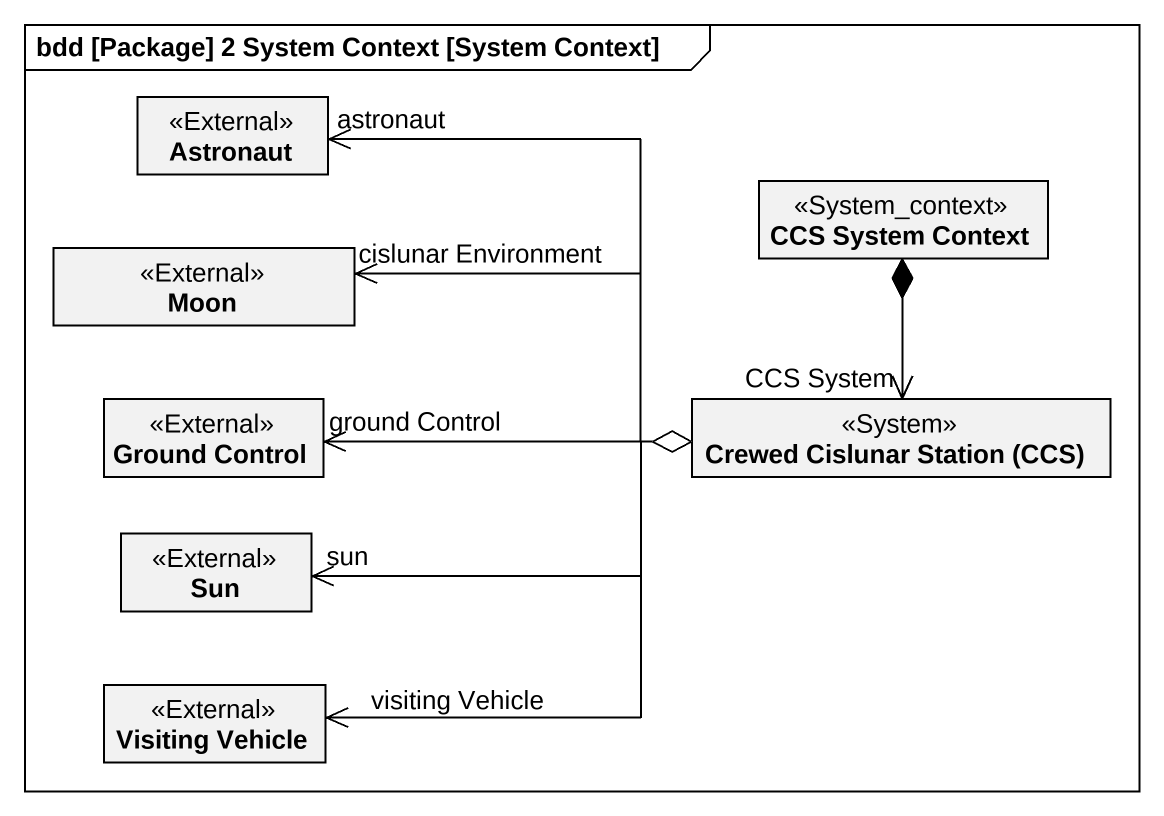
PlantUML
@startuml
mainframe bdd [Package] 2 System Context [System Context]
hide circle
hide empty members
class Astronaut <<External>>
class Moon <<External>>
class "CCS System Context" as CCS_System_Context <<System_context>>
class "Ground Control" as Ground_Control <<External>>
class "Crewed Cislunar Station (CCS)" as Crewed_Cislunar_Station_CCS <<System>>
class Sun <<External>>
class "Visiting Vehicle" as Visiting_Vehicle <<External>>
CCS_System_Context *--> "CCS System" Crewed_Cislunar_Station_CCS
Crewed_Cislunar_Station_CCS o-left-> "astronaut" Astronaut
Crewed_Cislunar_Station_CCS o-left-> "cislunar Environment" Moon
Crewed_Cislunar_Station_CCS o-left-> "ground Control" Ground_Control
Crewed_Cislunar_Station_CCS o-left-> "sun" Sun
Crewed_Cislunar_Station_CCS o-left-> "visiting Vehicle" Visiting_Vehicle
@enduml
